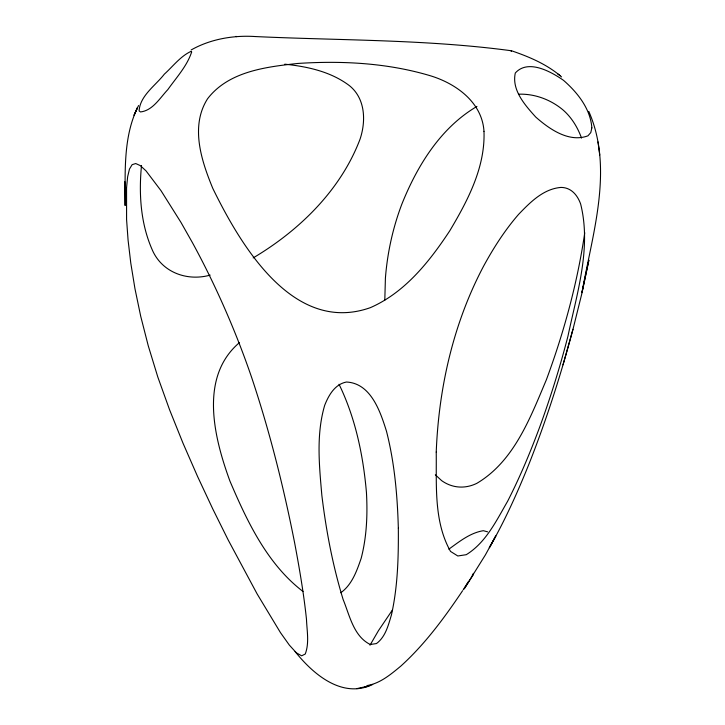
<?xml version="1.0" encoding="UTF-8"?>
<svg xmlns="http://www.w3.org/2000/svg" width="725" height="725" viewBox="0 0 725 725"><rect width="100%" height="100%" fill="white"/><g stroke="black" fill="none" stroke-linecap="round" stroke-linejoin="round"><path stroke-width="1.09" d="M384.803 300.159L385.41 278.11A202.438 151.371 -83 0 1 401.858 204.124C417.237 165.798 440.519 127.781 476.959 106.412M124.827 181.667L125.117 205.519C125.334 172.142 122.851 136.164 138.575 105.542M141.502 165.49C138.783 193.566 140.532 222.838 151.878 248.983C161.331 272.192 186.869 281.653 210.15 275.119M584.749 232.752C577.417 282.949 563.987 332.177 546.387 379.728C530.31 417.709 514.143 461.254 476.842 483.33A57.909 43.301 -83 0 1 441.607 480.612L435.344 474.802M563.008 364.82L572.986 329.277L581.695 294.214L588.881 260.121L581.948 292.673C592.198 234.302 614.084 168.843 588.782 111.387M572.986 329.277L572.668 330.392C560.57 375.813 546.161 420.627 528.86 464.344C517.324 492.882 504.736 521.076 489.312 547.747L495.791 535.956L485.36 554.969L464.653 588.12M369.995 645.214L378.532 630.542L392.452 609.952M511.17 51.439L511.542 50.777C529.395 56.876 547.194 64.398 561.558 76.932M472.301 575.306L473.425 573.348M463.212 589.815L468.323 581.695M464.172 588.863L473.207 574.798M462.586 590.73C444.47 617.691 425.013 644.172 400.853 666.076C390.866 674.332 380.163 683.448 366.977 685.596M340.786 592.751C352.06 584.658 356.818 570.892 361.177 558.304C366.759 536.79 367.675 514.469 366.433 492.366C363.189 455.246 355.431 417.935 339.046 384.277M239.458 342.599C198.822 377.109 214.129 437.827 229.907 481.019C247.153 521.493 267.308 564.186 303.014 591.482M448.829 549.178C459.378 541.611 470.144 532.83 483.33 530.7L487.635 531.842M253.17 257.901C299.389 230.468 340.759 190.104 360.071 139.118C366.107 120.984 365.409 98.482 349.387 85.623C330.845 71.612 307.482 66.555 284.798 64.181M191.155 49.962C210.359 39.087 233.368 35.108 255.254 36.549C340.632 40.546 426.798 39.331 511.542 50.777M295.102 651.539C313.037 674.132 342.245 699.118 372.722 684.463M356.791 688.632L367.475 686.249M364.621 687.209L370.058 685.379M518.538 94.196C534.606 93.607 550.583 99.561 562.881 109.828A77.031 57.601 -83 0 1 581.522 138.085M236.024 36.368L236.522 36.676M557.743 73.914L560.117 75.636M599.729 155.041L597.998 141.91M398.333 528.172C398.542 557.226 397.789 586.552 391.418 615.018C388.274 625.267 385.573 636.849 376.456 643.564L370.276 644.498C353.537 636.26 349.64 615.326 343.142 599.548C332.739 565.572 326.105 530.546 321.846 495.302C319.245 465.432 316.073 434.502 324.7 405.284C328.697 395.188 334.841 384.295 346.423 382.021C370.946 383.217 380.344 411.601 386.498 431.303C394.572 462.94 397.427 495.61 398.333 528.172M483.983 131.325C485.342 167.339 467.698 200.635 449.826 230.722C429.472 261.553 405.058 292.492 370.348 307.663C293.398 334.85 240.872 245.693 212.797 188.4C201.423 160.751 190.032 126.431 207.531 98.818C228.502 71.403 265.83 66.899 297.785 63.456C341.847 60.583 386.797 62.912 429.336 75.454C455.354 83.058 482.152 101.971 483.983 131.325M436.233 452.074C436.631 485.224 433.668 521.529 450.533 551.426L457.81 555.984L466.266 554.688C485.995 542.545 496.407 520.613 507.627 501.238C520.251 476.579 530.863 450.968 540.451 424.995A496.172 252.001 -70.5 0 0 567.974 336.083C576.991 293.154 591.573 247.914 580.653 204.051A67.316 34.184 -70.5 0 0 560.851 187.431C543.288 188.917 530.138 202.366 518.583 214.382C504.854 230.188 493.544 247.877 483.548 266.238C453.324 323.377 438.743 387.73 436.233 452.074M126.558 187.721L126.585 219.63L128.071 240.047L130.79 263.121L134.941 288.595L140.704 316.245L148.262 345.816L157.823 377.063L169.568 409.752L182.981 443.129L197.553 476.443L212.769 508.932L228.112 539.835L257.121 593.92L280.484 632.662L289.338 645.087L296.371 652.826L301.663 655.817L305.261 654.013C309.448 642.903 306.911 630.777 306.476 619.277C303.775 593.693 299.425 568.327 294.667 543.052C283.656 487.182 269.8 431.828 251.756 377.788A293.924 96.688 67.2 0 0 216.394 290.1A295.419 97.177 67.2 0 0 192.352 242.513L181.005 222.466L160.995 190.657L146.015 170.864L140.324 165.617L135.729 163.542L132.14 164.666L129.476 169.043L127.645 176.719L126.558 187.721M191.645 52.001C187.032 66.111 176.338 77.593 167.856 89.574C160.017 97.839 152.776 110.59 140.469 111.949L139.109 110.907C139.988 95.709 155.576 85.496 164.33 74.168C172.922 66.428 180.371 56.305 191.01 51.375L191.645 52.001M591.863 127.863L590.784 132.584L587.957 135.811C569.125 142.934 549.314 129.077 535.712 117.024C525.118 105.27 511.469 90.045 515.303 73.008C528.054 58.752 551.063 71.666 563.488 80.321C577.453 92.465 590.467 108.759 591.863 127.863M137.433 107.69L134.107 115.121L137.433 107.69"/></g></svg>
